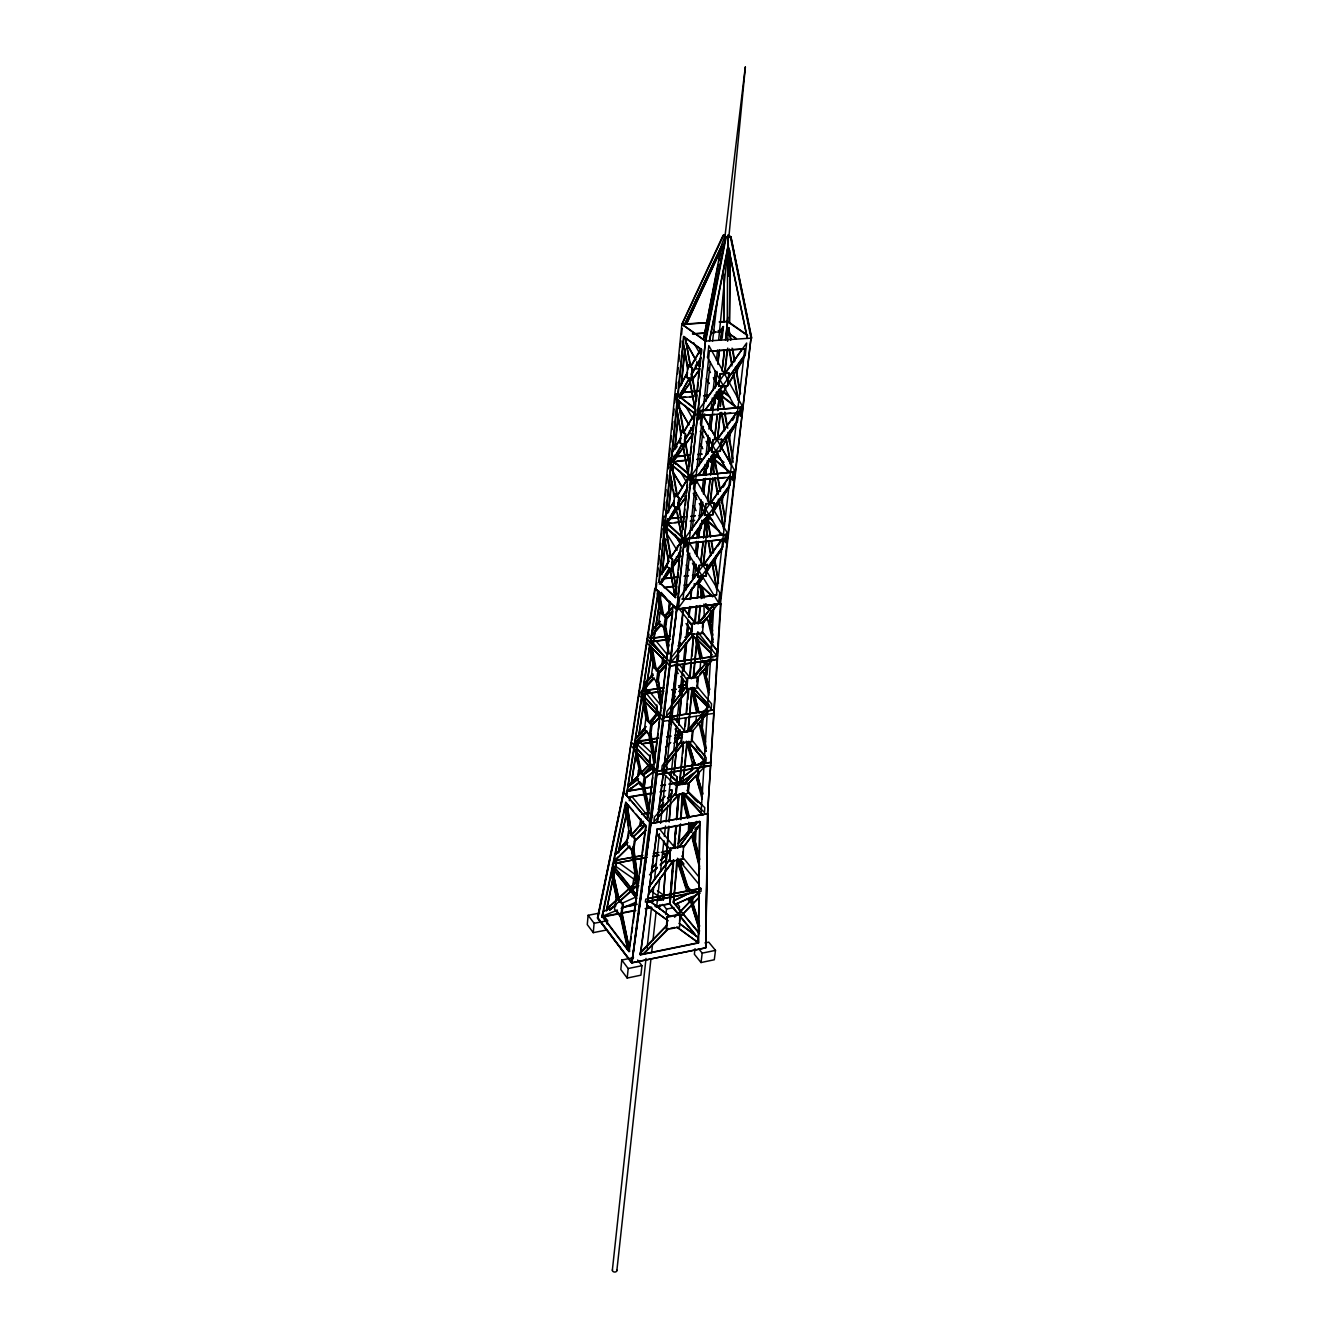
<?xml version="1.0" encoding="UTF-8"?>
<svg xmlns="http://www.w3.org/2000/svg" width="1339" height="1339" viewBox="0 0 1339 1339"><rect width="100%" height="100%" fill="white"/><g stroke="black" fill="none" stroke-linecap="round" stroke-linejoin="round"><path stroke-width="1.5" d="M723.914 274.261L723.73 321.879L723.646 288.454M727.663 247.43L727.261 321.477L747.647 335.62M727.747 317.226L725.654 340.039M727.981 276.135L728.148 247.38M728.215 276.353L728.383 247.564M729.906 250.527L729.454 323L730.358 256.586M667.123 924.914L640.31 952.464L640.444 954.874L698.523 942.941L698.155 937.484L679.141 923.19M680.229 916.512L698.657 897.883L698.724 892.427L677.551 914.637M683.894 846.365L699.577 825.41L699.628 821.426L697.719 821.761L679.141 846.583M698.305 942.723L699.845 821.627L657.432 829.159L640.243 954.64L698.305 942.723L676.747 927.04M698.523 942.941L699.628 821.426M647.574 819.719L673.015 606.182L676.228 609.312L721.018 603.604L707.561 813.794L705.703 947.845L631.841 962.858L597.763 917.566M705.837 947.543L707.745 813.426L705.703 947.845L631.975 962.724L650.804 823.518L676.68 609.278L631.857 962.574L597.462 917.935L623.505 791.918L654.821 588.507L677.032 608.977L705.469 340.976L676.798 609.262M688.296 833.059L688.782 822.33M694.707 840.423L695.142 831.552M692.715 900.36L692.899 896.544L690.673 897.465L699.694 926.136M693.301 904.963L693.451 902.051M711.444 649.097L711.779 643.841L716.968 650.269M694.807 622.652L683.626 608.525L657.298 822.38L683.292 608.224L694.807 622.652L699.527 622.032L713.905 604.324L700.983 814.698M716.633 655.524L716.75 650.068L702.004 631.556M683.476 845.645L683.124 859.169L669.969 861.613L670.287 848.056M679.559 921.399L680.112 914.119L667.14 916.696L666.219 929.149L668.646 928.663L643.657 953.937M679.911 913.901L679.576 927.006L666.638 929.617L667.14 916.696M663.541 895.021L663.391 899.791L665.265 870.317M665.583 866.182L668.646 826.899M669.132 820.69L671.224 793.809M668.914 826.146L663.19 899.523L657.248 900.678M669.232 822.062L670.672 803.751M670.99 799.684L671.743 789.926L669.868 790.244L671.944 790.194L671.659 793.826L667.625 798.513M660.311 865.111L666.521 859.554L666.722 854.366L660.847 859.688M696.849 639.456L697.552 635.908L711.612 649.633M682.706 858.734L683.275 851.303M662.989 854.55L669.015 853.445L669.015 850.583L662.972 851.688M669.015 853.445L669.015 850.583M678.153 913.483L669.667 903.641L673.099 860.458M674.237 846.064L675.877 825.494M676.379 819.317L678.337 794.646M676.078 825.745L674.27 848.374L676.145 825.795M676.563 819.585L678.538 794.897M692.464 774.293L680.379 783.231L680.764 778.813L691.761 770.109L692.33 762.912L686.422 741.137M691.309 678.823L700.13 668.563L700.732 660.93M697.803 623.673L704.247 615.806L703.912 604.04M680.764 778.813L692.397 769.975L693.066 761.506L695.343 763.146M700.682 669.801L700.13 668.563M704.799 617.078L704.247 615.806M706.624 607.655L706.741 606.249L710.607 609.898M676.647 819.635L678.622 794.964M670.588 899.691L672.914 870.919M673.232 866.802L673.735 860.642M674.906 846.248L675.559 838.03M675.894 833.929L676.563 825.711M677.216 817.476L678.22 805.157M678.555 801.04L679.04 794.881M686.07 732.082L696.062 720.399L696.364 716.549M696.581 721.637L696.062 720.399M709.252 689.903L705.402 673.885L705.854 668.144M712.683 610.132L710.239 613.095L709.603 620.978L713.034 635.171M702.356 793.876L697.652 776.587L698.238 769.373M706.791 664.713L705.954 675.074L707.042 674.889L707.879 664.512M698.724 771.046L698.188 777.691L699.293 771.699M698.473 932.028L673.333 902.536L673.467 900.862L700.28 887.841M677.768 848.273L678.17 843.386L690.07 829.326L691.242 832.339M687.225 817.761L682.003 796.554L682.304 792.906L689.083 817.711M687.125 892.042L676.831 859.772L673.735 902.436L699.326 933.668M678.17 843.386L680.095 824.958M680.58 818.849L682.003 796.554M677.35 863.287L673.333 902.536M679.057 842.532L680.58 823.853M680.932 819.702L682.622 798.948M706.373 748.216L701.218 725.872L701.854 718.156M701.218 725.872L702.406 726.943L703.26 716.482M706.038 713.905L702.506 718.022L702.624 716.599M681.015 783.114L681.384 778.679M599.571 913.064L588.106 915.29L587.269 924.613L593.261 932.647L606.667 929.986M676.798 665.031L677.333 661.617M676.898 779.968L677.166 776.905L677.065 781.859L670.169 775.381M593.261 932.647L594.114 923.291L588.106 915.29M658.102 812.455L675.626 793.358L676.63 786.194L662.236 772.636L666.956 771.867L680.112 784.286L668.094 772.904M676.747 784.855L676.145 795.366L688.146 793.307L689.1 783.164L676.747 784.855L676.145 795.366M671.81 704.716L686.02 687.275L687.074 679.676L674.622 664.579L678.773 663.993L690.171 677.835L694.506 676.848L708.682 659.441L713.202 659.156L697.351 677.885L696.983 681.819M679.124 647.155L690.924 632.627L691.995 624.794L679.074 608.76M687.208 678.27L686.773 689.518L697.385 687.961L698.389 677.249L687.208 678.27L698.389 677.249M691.125 634.385L692.129 623.355L703.477 622.434L702.439 633.447L691.125 634.385L694.205 633.966L671.073 662.253L671.609 657.148L690.924 632.627M686.773 689.518L687.761 678.789M691.694 634.887L692.129 623.355M665.701 760.535L681.049 741.187L681.785 733.186L670.755 719.562M681.785 733.186L682.237 732.082L693.066 730.776L692.045 741.588L681.568 743.262L681.049 741.187M681.568 743.262L682.237 732.082M673.852 775.13L678.053 730.843M678.639 724.767L682.974 678.923M683.744 670.906L686.405 642.837M686.974 636.812L688.079 625.129M688.865 616.844L689.853 606.5M690.639 598.215L691.426 589.947M674.17 774.093L678.254 731.077M678.84 725.002L679.409 718.909M679.794 714.859L683.158 679.559M683.995 670.705L686.622 642.971M687.192 637.046L688.296 625.33M689.066 617.279L690.07 606.701M690.807 598.968L691.845 588.072M705.519 762.527L688.43 741.404L705.854 762.862L706.189 757.69L691.51 739.58L692.263 731.596L707.963 712.566L703.829 713.185L689.786 730.91L685.166 731.63L673.969 717.737L669.851 718.374L682.103 733.521M702.389 627.489L702.908 621.932M692.045 741.588L691.51 739.58M692.732 730.441L692.598 731.931L692.765 730.475L689.786 730.91M696.949 686.087L697.837 676.731M673.484 800.053L678.94 794.094L684.112 793.224L704.498 812.455L704.766 807.601L687.61 791.366L688.313 783.884L694.941 776.67M688.782 782.83L688.146 793.307M607.203 924.379L607.555 920.646L603.906 915.876M679.794 731.261L679.794 734.893L679.961 729.621M686.271 683.359L686.74 678.488M683.459 741.471L679.526 782.562L680.815 784.001L679.944 782.478L680.915 772.201M684.346 732.132L685.501 717.721M686.087 713.905L688.213 689.351M689.501 678.254L693.317 635.958L696.079 638.686M694.422 624.292L696.196 605.697M697.217 597.646L698.372 582.95M681.317 768.101L682.304 757.824M682.689 753.706L683.476 745.505M685.35 725.972L686.12 717.871M686.522 713.821L687.493 703.695M687.878 699.644L688.849 689.501M690.121 676.178L691.46 662.152M692.045 656.143L693.518 636.192M695.276 622.384L696.866 605.847M697.652 597.579L698.255 591.369M698.64 587.235L699.042 583.101L702.506 598.165M727.763 248.167L718.675 339.755M728.784 237.756L745.388 66.967M682.739 784.537L686.79 742.777M687.878 731.429L692.129 687.543L709.151 704.967M697.468 632.443L693.117 677.35L700.782 668.446M700.079 605.395L698.305 623.756L704.9 615.689M700.866 597.244L701.469 591.118L702.372 594.75M683.225 783.851L683.626 779.733M684.011 775.632L687.007 744.769M688.497 729.32L691.811 690.857L707.494 706.959M693.719 675.425L696.648 645.331M697.954 631.757L696.782 639.389L711.076 653.399M698.958 621.413L700.364 606.918M701.167 598.633L701.971 590.348M706.875 322.615L681.852 324.172L705.686 341.294L726.223 236.919C718.34 235.061 730.04 235.112 723.077 235.279L681.852 324.172L655.491 588.541L677.032 608.977L721.018 603.604M656.16 588.708L656.779 582.498M657.399 576.306L658.219 568.054M658.637 563.92L659.457 555.652M660.077 549.459L660.696 543.266M661.315 537.056L662.136 528.805M662.755 522.612L663.374 516.402M663.993 510.209L664.83 501.958M665.45 495.748L666.069 489.555M666.688 483.362L667.508 475.094M668.128 468.901L668.747 462.708M669.366 456.515L670.186 448.247M670.806 442.054L671.425 435.844M672.044 429.652L672.864 421.4M673.484 415.19L674.103 408.998M674.722 402.805L675.559 394.536M676.178 388.343L676.798 382.151M677.618 373.882L678.237 367.689M678.856 361.497L679.476 355.287M680.296 347.035L680.915 340.842M681.534 334.633L682.154 328.44M683.158 542.412L682.003 542.529L663.123 525.323L663.592 520.637L666.956 522.511L676.379 507.012L675.459 507.096M689.786 479.647L669.333 463.294L669.818 458.44L670.973 458.323M696.665 414.772L675.743 399.173L676.245 394.151L695.527 408.78M660.462 574.916L668.429 561.543L663.575 533.625L664.328 526.143M670.153 467.964L670.554 464.097M658.888 581.862L675.659 597.512L658.888 581.862L683.543 336.541L701.787 349.613L701.351 353.73M659.324 581.812L677.601 400.043M678.053 395.808L684.011 336.507M633.514 957.636L621.781 960.046L620.827 969.536L627.204 978.056L640.912 975.177L641.933 965.687L637.632 960.046M666.019 525.993L666.219 529.759M672.061 466.056L671.893 470.106L672.295 466.24M678.304 404.177L678.706 400.194M665.868 529.926L666.236 526.194M688.715 424.245L678.337 406.37L678.94 400.378M661.985 574.699L665.55 539.45M668.278 512.502L671.425 481.387M674.772 448.214L678.12 415.04M681.266 383.942L684.832 348.692M662.387 573.059L665.801 539.316M668.512 512.619L671.626 481.622M674.32 455.126L672.663 471.546L682.438 487.865M678.287 415.826L674.873 449.536L677.166 446.356M679.107 407.893L679.727 401.717M680.112 397.716L680.63 392.695L698.858 391.289M681.384 385.264L684.915 350.282M667.073 566.899L668.68 555.601L672.781 559.434L671.609 570.699L667.525 566.849M673.333 505.74L674.973 494.074L679.174 497.74L677.952 509.389L673.333 505.74L677.952 509.389M679.794 442.539L681.484 430.505L685.769 434.003L684.514 446.038L679.794 442.539L684.514 446.038M686.472 377.213L688.213 364.76L692.598 368.074L691.309 380.527L686.472 377.213L691.309 380.527M658.319 713.854L650.084 722.876L651.306 725.889L658.42 718.775M667.994 562.246L668.68 555.601M673.785 505.69L674.12 502.51M674.655 497.254L674.973 494.074M680.262 442.489L680.764 437.585L672.379 452.013M681.149 433.786L681.484 430.505M686.94 377.163L687.459 372.091L679.342 387.423M687.861 368.158L688.213 364.76M627.204 978.056L628.175 968.532L621.781 960.046M671.157 570.749L672.329 559.484L668.228 555.668M677.501 509.439L678.706 497.79L674.521 494.124M684.045 446.071L685.3 434.037L681.015 430.539M690.824 380.561L692.112 368.125L687.744 364.794M671.09 658.537L671.308 662.47M677.216 548.823L677.534 545.76M689.585 430.405L689.25 433.652L693.167 433.317L672.981 461.972L692.631 434.572M696.364 365.58L696.012 368.945L699.996 368.643L692.045 379.791M675.207 597.579L701.301 349.646L683.543 336.541M675.827 595.788L676.814 586.532M677.199 582.699L678.237 572.807M678.538 570.247L679.609 560.053M679.911 556.991L680.932 547.199M681.317 543.768L682.187 535.633M687.108 488.668L678.689 503.23L682.823 529.524L684.949 509.088M685.401 505.088L686.254 496.836M686.689 492.869L687.526 484.668M693.368 425.852L685.267 439.694L689.468 466.407L690.338 458.256M690.723 454.339L691.627 446.004M691.995 442.255L692.916 433.769M693.351 429.702L695.092 412.914L683.576 432.748L677.902 400.277M700.481 359.07L692.062 373.999L696.347 401.148L697 394.955M697.385 391.206L698.305 382.603M698.74 378.468L699.678 369.363M700.046 366.099L700.933 357.429M682.003 542.529L682.505 537.776L663.592 520.637M688.614 479.764L689.133 474.86L669.818 458.44M695.477 414.872L696.012 409.784L676.245 394.151M682.689 542.462L683.191 537.709M689.317 479.697L689.669 476.416M683.225 543.283L683.61 539.768M689.87 480.517L690.137 476.383M686.505 543.333L687.041 538.579L725.855 534.596L725.303 539.316L686.522 543.333L689.418 542.998L719.779 592.675L718.591 602.818L686.823 551.149L687.677 543.199M693.217 480.55L693.753 475.63L733.153 472.131L732.584 477.019L693.234 480.55L725.186 477.404M700.146 415.642L700.699 410.571L740.701 407.592L740.116 412.63L700.163 415.642L701.351 415.542M686.874 543.634L687.041 538.579M693.585 480.852L693.753 475.63M700.515 415.927L700.699 410.571M694.405 480.433L693.518 488.651L720.717 534.579L723.746 534.244M707.595 357.212L708.833 345.562L741.739 405.114L740.434 416.295L737.689 411.358M744.802 348.726L716.415 595.202L683.024 599.403L709.419 351.153L745.053 348.91L709.436 351.169M612.358 1270.175L646.001 958.423M647.105 948.029L651.373 908.545M652.043 902.302L653.616 887.757M654.52 879.455L659.441 833.728M660.562 823.334L665.717 775.532M666.169 771.381L673.115 706.942M673.567 702.791L677.601 665.383M678.053 661.232L678.722 654.989M679.626 646.687L680.078 642.519M680.53 638.368L681.2 632.125M681.869 625.899L682.539 619.656M685.685 590.566L689.719 553.158M692.179 530.294L696.213 492.886M699.125 465.872L703.393 426.388M704.297 418.069L704.732 413.902M706.088 401.432L710.34 361.948M712.582 341.177L717.168 301.693M616.844 1270.711L650.938 959.009M651.624 952.765L652.528 944.464M652.98 940.296L655.943 913.282M656.629 907.055L659.809 877.966M660.495 871.722L663.893 840.557M664.345 836.406L665.483 826.012M665.952 821.861L667.759 805.224M668.211 801.073L673.216 755.363M673.668 751.196L676.396 726.274M676.848 722.106L679.358 699.259M679.81 695.092L683.225 663.926M683.677 659.776L685.484 643.155M685.953 638.988L687.995 620.292M688.447 616.141L689.351 607.822M690.271 599.504L691.409 589.127M692.531 578.733L694.355 562.112M695.259 553.794L696.631 541.324M697.083 537.173L697.987 528.855M699.125 518.461L701.167 499.765M702.088 491.446L703.444 478.977M703.896 474.826L705.034 464.432M706.172 454.055L708.214 435.342M708.9 429.116L710.49 414.571M710.942 410.404L712.315 397.934M713.218 389.632L715.26 370.936M716.398 360.542L717.537 350.149M695.209 568.657L695.677 564.506M696.581 556.187L698.171 541.659M698.64 537.508L699.544 529.206M701.603 510.51L702.506 502.209M703.427 493.907L705.017 479.362M705.469 475.211L706.155 468.985M708.666 446.138L709.586 437.836M710.49 429.534L712.08 414.99M712.549 410.839L713.235 404.612M715.729 381.782L716.867 371.388M717.788 363.087L719.16 350.634M695.945 564.171L694.757 575.084L692.531 575.352L694.456 578.314M696.832 556.036L698.456 541.441M698.858 537.642L700.381 523.8M701.167 516.636L702.757 502.175M703.611 494.325L705.368 478.308M705.703 475.362L707.327 460.482M709.787 438.204L708.08 453.72L706.038 454.122M710.691 429.986L714.541 394.921M715.277 388.159L717.018 372.359M717.905 364.392L719.478 349.948M720.566 340.19L721.436 332.105L719.076 332.256L723.445 326.632L722.19 338.031L720.817 339.955L723.211 326.465M697.334 532.805L701.05 527.7L701.653 522.126M704.013 471.696L707.779 466.457L708.415 460.716M709.955 409.901L714.758 403.223L715.629 395.306L717.788 398.905L718.792 389.699M659.407 908.662L659.809 904.98M696.447 534.529L701.268 527.901L701.887 522.327M703.126 473.437L708.013 466.658L708.867 458.992L710.758 462.256L711.545 455.143M710.005 410.353L714.993 403.407L716.198 392.377M717.436 391.674L717.068 394.988L717.202 391.507M697.719 576.707L698.975 565.426L707.327 564.439L706.289 575.921L697.719 576.707L706.289 575.921M704.414 519.465L703.963 523.616L704.197 519.281M704.515 515.297L705.804 503.631L714.29 502.761L713.218 514.594L704.515 515.297L713.218 514.594M710.758 462.256L711.126 456.733M711.545 451.829L712.884 439.778L721.738 439.209L720.382 451.243L711.545 451.829L720.382 451.243M717.537 398.721L718.558 389.532M718.809 386.201L720.198 373.732L728.935 373.096L727.78 385.716L718.809 386.201L727.78 385.716M697.954 576.925L698.975 565.426M704.749 515.498L705.804 503.631M711.779 452.03L712.884 439.778M719.06 386.385L720.198 373.732M700.682 562.916L702.975 542.278M703.444 538.144L705.502 519.582M707.561 501.02L710.088 478.324M710.54 474.19L712.599 455.628M714.44 439.125L717.185 414.37M717.654 410.236L719.947 389.616M722.006 371.037L724.299 350.416M725.437 340.089L727.73 321.327L719.394 321.845M699.393 577.327L698.724 583.335L702.841 577.728L699.176 583.285L694.506 583.787M700.916 562.497L703.226 541.692M703.695 537.542L706.021 517.708M707.862 500.117L710.172 479.329M710.624 475.178L713.352 451.879M715.026 435.677L717.101 416.965M717.788 410.722L720.432 388.159L720.248 395.658L721.436 396.177M722.642 367.07L724.499 350.433M700.197 575.703L699.694 580.222L700.816 580.808M706.774 520.62C716.281 509.021 699.008 536.721 707.293 515.967M718.055 452.984L712.164 462.558L714.172 454.323M707.427 537.006L706.021 528.955L707.628 518.578L710.808 536.822M713.938 473.889L712.85 467.696L714.507 457.001L720.516 491.346M736.299 407.525L721.303 396.076L720.315 406.671L721.068 392.294M727.613 341.311L728.483 327.637L730.86 338.549M706.674 527.047L707.31 521.49L705.787 523.867M713.52 465.738L714.172 459.997L712.616 462.524M728.098 335.202L728.952 327.603M703.126 564.255L708.431 516.804M710.021 502.51L712.8 477.872M713.218 473.956L715.043 457.62M720.064 412.747L717.369 440.079M721.654 398.47L722.34 392.327M724.432 373.866L727.161 349.429M703.578 564.171L706.122 541.324M707.762 526.779L708.448 520.553M710.54 501.857L713.101 478.994M714.725 464.449L715.193 460.298M717.52 439.527L720.549 412.512M722.173 397.968L722.642 393.817M724.968 373.045L727.747 348.107M665.901 914.621L666.521 909.081L662.738 904.411M706.055 575.703L707.327 564.439M712.984 514.394L714.29 502.761M720.131 451.042L721.738 439.209M727.529 385.532L728.935 373.096M711.427 552.204L711.076 555.25L708.616 541.157M718.357 491.262L717.989 494.409L715.126 478.04M715.277 559.033L714.524 565.61L716.047 556.254M721.688 503.263L722.29 498.041M729.27 437.167L729.521 435.024M736.751 372.108L737.387 366.518M722.173 502.861L723.06 495.179M729.169 442.004L730.542 430.087M736.868 375.071L737.822 366.853M679.091 910.219L679.526 906.536L676.982 903.423M702.506 718.022L702.674 716.599M723.077 543.048L723.562 538.914M712.716 508.452L729.872 484.785L730.324 480.902M737.806 416.663L738.308 412.245M723.796 539.132L722.876 547.015L678.488 607.923L679.593 597.696L722.089 539.316M688.33 538.194L691.644 538.06L730.106 484.986L731.061 476.835M738.559 412.445L737.571 420.864L698.422 475.178L695.075 475.278M725.119 537.424L725.487 534.278M732.584 477.019L732.784 471.847M740.116 412.63L740.333 407.307M719.813 603.521L751.012 337.964L720.482 603.688L707.561 813.794L650.804 823.518L707.561 813.777M653.717 641.532L653.917 637.849M724.851 237.304L745.287 67.017M647.791 817.945L648.812 809.476L643.641 785.591L645.314 778.126L653.516 771.984M649.064 807.484L650.018 799.517M650.503 795.55L652.679 777.641M654.62 761.573L655.357 755.564M655.842 751.564L658.018 733.554M658.503 729.554L659.474 721.537M660.395 714.005L660.88 710.005M666.119 666.705L661.115 707.996L656.026 680.513L657.466 682.036L651.256 676.798L652.696 666.253L658.939 671.475L657.466 682.036M668.78 644.729L666.621 659.022L650.235 642.268M669.282 640.661L672.848 611.27L666.186 618.769L664.914 615.823L673.467 606.149L676.262 608.124L673.015 606.182M631.975 962.724L651.005 823.736L676.814 609.396L720.934 603.989L714.256 604.592L699.527 622.032M649.13 762.661L650.068 754.978M649.566 761.924L650.369 755.33M662.42 658.671L662.303 664.345L663.173 657.365M669.416 601.244L668.646 612.341L669.952 601.814M650.218 756.602L649.649 764.067L627.891 786.278L638.034 775.917M656.846 704.9C655.625 716.332 657.951 713.988 649.884 722.223M656.378 714.574L657.298 706.959L645.381 692.196L649.733 691.962L645.381 692.196M665.148 615.907L669.149 611.304L670.103 603.538L662.939 594.516M656.227 670.906L662.788 663.357L663.726 655.842L651.591 641.096L656.01 640.879M695.058 948.631L694.372 954.255L701.033 962.54L714.29 959.762L715.495 950.372L708.749 942.154L704.967 942.924M701.033 962.54L702.205 953.134L698.858 949M648.411 637.264L648.846 634.017M651.959 725.805L650.888 733.688L649.382 735.195L644.377 729.671L645.816 719.01L651.507 724.432L651.306 725.889L659.056 717.453M631.205 937.216L628.878 951.544L645.699 826.13L625.664 802.396L633.481 811.116M631.757 933.099L632.594 926.939M633.146 922.822L636.795 895.607L612.927 865.68M636.996 894.067L637.916 887.255M633.632 846.951L638.418 883.522L639.239 877.363M639.791 873.262L642 856.86M642.536 852.759L646.118 826.079L636.092 814.196M629.715 951.41L621.966 912.462M632.41 958.49L634.351 944.162M634.904 940.062L637.13 923.692M637.682 919.592L638.502 913.449M639.054 909.365L643.758 874.551M644.31 870.467L646.536 854.081M647.088 849.997L650.687 823.385L623.505 791.918L646.67 818.648M637.13 780.369L638.485 770.394L644.846 776.838C646.888 791.968 638.603 786.997 637.95 778.98L628.326 786.227M658.554 623.07L660.043 612.224L661.165 612.124L666.404 617.296L664.897 628.175L658.554 623.07L664.897 628.175M638.452 775.298L639.138 770.31M646.486 718.943L646.285 720.332L642.402 698.339M652.076 655.641L653.616 667.525L653.8 666.136M661.165 612.124L660.964 613.547L657.148 593.06M649.382 735.195L650.854 724.516L645.816 719.01M648.846 890.15L649.348 886.401L670.086 858.684M659.374 828.808L657.215 828.941L656.646 833.059L671.124 850.6M640.444 954.874L657.215 828.941M656.361 682.17L657.834 671.592L652.696 666.253M663.776 628.276L665.282 617.396L660.043 612.224M642.82 786.93L644.21 776.921L638.485 770.394M662.102 701.05L658.319 680.63L659.407 672.848L665.952 665.784M672.228 612.659L666.872 618.718L665.751 626.736L668.261 640.209M634.552 745.12L637.481 744.651L634.351 744.869L634.719 741.689L658.37 737.923M640.594 818.715L640.209 826.263M640.979 819.234L640.025 826.012L644.159 825.276L637.565 832.942M632.56 886.937L633.732 878.585M633.113 887.74L634.535 876.242M648.059 637.665L648.528 634.385M598.366 915.809L623.924 791.868L631.355 742.157M631.857 740.417L655.273 588.474M654.821 588.507L658.068 591.654L626.485 795.433L634.083 749.137M634.251 747.999L641.548 698.222M660.127 714.256L642.519 694.79L649.683 645.749M650.67 642.218L658.52 591.62L662.604 613.547L665.583 615.756L674.136 606.082M631.054 784.537L635.757 754.443M636.694 748.417L637.816 741.137L636.544 750.844M638.787 734.944L643.624 703.963M644.578 697.753L652.11 649.482M652.746 645.398L654.871 631.807M655.491 627.773L660.847 593.478M630.786 787.817L630.117 790.562M631.74 781.675L635.908 754.962M638.988 735.178L643.825 704.197M644.795 698.004L646.787 685.133L642.168 690.338L652.126 679.777M647.574 680.128L651.407 655.524M653.332 643.205L655.256 630.903L660.73 624.593M656.077 625.681L659.407 604.24M660.027 600.341L661.232 592.558M621.714 916.663L620.459 916.83L614.467 909.081L616.492 897.03L617.748 896.879M633.832 851.403L632.56 851.554L626.384 844.022L628.493 831.536L629.765 831.385M628.125 838.649L628.778 834.749M620.459 916.83L622.518 904.746L616.492 897.03M617.329 896.929L623.355 904.628L621.296 916.713L620.175 915.257L627.706 949.384M632.56 851.554L634.703 839.034L628.493 831.536M703.477 339.688L721.704 244.552L724.901 236.099M703.879 337.662L718.189 264.871M718.976 260.82L721.754 246.677M705.235 341.194L725.738 236.953M709.335 340.859L728.081 245.773L728.048 236.685L728.332 245.807L709.586 340.909M598.182 915.541L623.505 791.918M628.878 951.544L602.031 916.294L625.664 802.396M629.297 951.477L602.433 916.244L611.839 870.919M618.518 898.452L612.208 869.212L626.083 802.346M616.626 897.297L611.555 874.283L612.258 870.869M628.56 825.945L625.296 806.111L629.112 832.808L629.347 831.435L635.556 838.934L633.414 851.453L629.196 846.315L613.798 861.479L614.936 858.031M646.938 857.496L614.434 863.454L614.802 860.492L642.938 855.353M612.492 880.058L606.567 910.805L606.935 909.064L637.314 881.497L615.823 866.417L616.342 862.818M613.346 876.007L615.89 863.806M618.417 851.604L628.175 804.856M606.383 910.537L612.676 880.359M613.513 876.309L617.48 857.328M618.467 852.541L628.443 804.772M629.28 800.739L630.066 796.973L651.909 793.291M618.668 852.809L619.371 849.428L627.439 840.055M721.286 246.543L683.978 325.728L722.156 244.652M722.29 246.962L686.371 324.189L722.056 246.677M680.346 385.632L687.409 373.012M690.824 366.903L701.017 348.676L690.355 366.936L685.183 337.378L690.824 366.903L689.87 366.97M700.933 357.446L691.594 374.033L696.33 401.148M689.652 378.301L694.807 407.809L689.167 378.334L679.258 395.926L689.652 378.301L688.698 378.368M680.697 438.439L672.379 452.013M683.108 432.782L693.502 415.642M681.969 443.812L672.781 460.298L682.907 443.728L687.643 470.826M726.274 387.256L719.21 399.189L725.671 389.03M729.387 382.017L744.819 355.956M728.701 383.908L733.99 374.987M743.178 359.488L736.517 370.736L740.534 393.649M664.629 516.887L674.27 500.937M674.103 501.924L666.086 514.494M676.563 496.434L686.706 480.35M687.861 487.413L678.22 503.28L682.806 529.524M732.55 420.446L734.626 417.048M721.085 448.063L737.019 422.12M721.42 448.197L725.37 441.77M736.534 423.626L729.035 435.811L732.985 458.356M661.516 573.226L668.897 561.493L663.977 535.818M670.22 558.028L682.204 540.337M669.165 568.355L660.412 582.867L670.069 568.255M676.379 590.599L672.312 564.707L679.911 552.722M723.194 487.229L725.219 484.032M713.486 511.147L728.567 487.547M712.783 512.921L719.411 502.527L723.328 524.888M728.885 487.714L721.821 498.778L725.286 518.595M717.587 546.412L720.867 541.425M706.691 571.351L722.273 547.869M706.004 573.008L721.721 549.341M695.309 366.133L697.351 362.752M723.445 326.632L719.093 332.256M689.769 382.971L679.208 397.783L693.167 396.679M679.442 397.968L690.154 382.937M692.481 379.69L699.443 369.932M719.964 379.74L703.879 402.721M702.038 410.236L705.201 409.985L723.478 385.548M727.278 379.188L745.053 354.4M696.648 467.83L712.683 445.552L701.418 425.752M737.438 411.173L716.901 439.694L702.255 414.086M737.504 411.592L692.782 473.705L691.627 484.618L694.656 480.4M698.188 474.977L716.147 451.143M721.018 443.309L737.337 420.68M676.346 510.561L666.437 524.319L666.722 521.39L669.617 526.11M678.756 507.23L685.953 497.238M695.979 483.346L698.355 480.048M728.985 476.935L710.239 503.882M730.023 476.031L686.07 536.721L684.949 547.283L687.928 543.165M666.069 567.234L662.671 572.423L666.169 567.585M691.409 537.86L708.582 514.159M669.785 570.799L660.663 583.904L679.576 557.811M672.094 567.619L679.024 558.062M683.308 592.056L699.259 571.201M721.754 539.249L703.326 565.61M681.819 599.069L684.848 598.7L702.172 575.954M705.787 569.945L722.642 546.814M669.651 859.772L649.348 886.401M679.476 846.633L697.719 821.761M673.735 859.939L648.528 894.117L673.768 860.391L669.55 861.178L670.504 848.273L683.693 845.863L683.576 847.286L699.577 825.41M689.451 730.592L702.222 714.49M681.367 741.505L662.186 765.707L661.667 770.728L684.246 742.459L681.25 742.927M663.608 767.598L683.928 742.124M697.385 725.152L706.339 713.854M677.701 653.566L693.87 633.665M712.9 610.233L702.757 623.438L718.139 603.772M709.017 659.742L694.506 676.848M670.705 710.54L688.932 688.229M699.946 674.705L710.273 662.018M686.02 687.275L666.973 711.377L666.454 716.348L689.267 688.547M705.519 604.04L706.473 607.956L708.833 610.199L712.716 605.446M708.833 610.199L713.386 605.345M702.674 622.986L706.322 618.551L708.649 620.76L713.168 639.59M713.319 610.048L710.239 613.095M702.69 622.92L706.322 618.551L702.021 623.037L705.67 618.651L707.98 620.878L713.218 642.603M693.953 584.122L698.607 583.285M645.699 726.441L636.929 737.521L646.001 726.809M649.582 721.855L656.06 714.206M672.362 694.974L674.956 691.912M672.68 695.326L675.274 692.263M679.007 691.326L682.907 686.723L679.325 691.677M645.833 731.194L636.293 742.291L658.57 738.157M651.172 724.901L653.834 721.754M671.525 700.866L675.425 696.28M696.799 821.359L691.51 827.619L695.878 822.849M678.588 843.285L690.489 829.226M695.242 829.259L697.837 826.23M695.226 829.678L697.569 826.933M700.498 715.193L708.682 706.256L703.661 712.13M686.706 731.964L696.698 720.282M704.632 663.341L702.306 661.031L704.632 663.341L707.176 660.395M709.703 657.432L712.248 654.486M627.07 840.005L619.371 849.428M631.004 835.419L642.452 822.113M645.733 818.296L647.959 816.204L631.975 796.655L629.866 796.722L651.725 793.023M659.541 802.262L664.713 796.253M631.472 835.369L643.574 821.309M659.675 802.597L664.864 796.554M649.934 818.581L652.193 815.953M658.37 808.773L663.608 802.697M667.542 798.128L671.659 793.826M639.138 831.603L644.427 825.46M650.135 818.832L652.813 815.702M658.202 809.459L663.592 803.199M708.398 663.475L706.021 666.236L710.155 662.102M653.666 628.46L659.893 621.263M664.998 615.371L669.149 611.304M654.486 628.209L659.809 622.066M667.592 616.693L671.693 611.94M691.778 588.792L696.414 583.436L690.07 591.47M655.574 631.255L661.048 624.928M667.91 617.028L672.011 612.291M636.209 741.672L642.871 733.99M699.795 674.069L702.188 671.308L704.465 673.584L709.084 692.832M643.992 684.246L652.997 673.902M657.064 669.232L662.788 663.357M684.798 637.364L687.258 636.31M644.427 684.463L652.294 675.425M677.969 645.917L680.597 642.904M657.533 673.584L664.278 665.834M652.595 629.765L659.859 621.547M652.98 630.033L659.273 622.903M655.256 630.903L651.725 634.887L661.165 624.443M649.683 637.9L661.834 624.376M635.674 738.659L645.231 728.198M636.31 738.576L644.511 729.604M650.084 722.876L654.855 718.29M653.465 767.632L633.749 744.869L647.122 731.094L634.268 744.919M679.777 783.951L685.066 783.081L700.816 765.891M658.654 816.137L666.655 807.484M675.626 793.358L654.369 817.208L653.867 821.912L679.258 794.429L684.112 793.224M649.8 637.816L652.444 634.954M644.126 684.396L652.545 675.291L651.256 676.798M665.834 660.93L657.482 669.952L665.115 662.353M644.879 684.212L653.214 675.224M643.339 689.418L653.817 678.203M666.37 664.696L659.407 672.848M641.431 691.995L654.486 678.137M674.588 917.232L698.724 892.427M666.454 926.036L640.712 952.933M665.55 747.162L669.55 743.061M640.946 772.954L648.193 765.54M666.42 746.944L670.755 742.509M642.938 774.243L652.578 764.402L643.239 774.612M677.517 738.961L679.743 737.354L673.952 743.262M640.042 954.406L643.456 953.703L668.362 928.513M679.861 917.315L698.657 897.883M627.455 842.566L615.22 854.684L627.84 842.549M633.565 836.524L645.632 824.941M633.832 836.624L642.687 827.87M635.322 840.306L646.001 830.163L634.485 841.495M614.216 861.429L629.815 846.081M606.751 908.796L637.113 881.229M652.043 867.672L656.445 863.672M651.44 868.66L656.093 864.442M660.73 860.241L666.906 854.617M609.714 909.884L635.305 887.021L632.929 887.472M651.323 872.71L657.332 867.337M660.328 864.659L666.521 859.554M609.898 910.152L615.907 904.796M618.903 902.118L636.929 886.016M649.448 874.819L657.215 867.89M698.054 765.121L704.984 759.648M698.841 764.887L703.444 761.238M680.379 783.231L693.351 773.222M652.193 768.235L643.239 774.996L651.357 769.272M628.209 786.713L638.586 778.88M627.606 790.897L639.389 782.16L643.473 786.847M627.455 791.366L640.042 782.06L642.502 784.905L643.373 788.939M673.885 900.745L686.338 894.703M597.462 917.935L631.439 962.641M615.806 905.951L603.404 911.541L602.031 916.294M621.899 903.34L635.69 897.13L613.078 868.693M674.923 904.478L700.146 893.23M675.325 904.377L689.485 898.067L699.577 931.057M602.433 916.244L617.463 910.085M621.129 908.562L635.891 902.285M694.305 840.524L695.544 840.223L696.129 828.138L695.292 828.356M687.878 833.159L689.133 832.858M683.225 793.943L702.523 814.999M679.626 782.646L669.232 784.286M628.175 968.532L641.933 965.687M702.205 953.134L715.495 950.372M699.109 787.868L696.514 775.867M697.652 776.587L703.059 793.994M670.672 928.262L674.722 927.442M710.373 765.841L656.729 774.678L710.691 765.623M694.707 763.28L688.146 741.572L694.707 763.28L693.066 761.506M710.591 762.46L657.148 771.231L710.909 762.242M667.558 917.148L680.53 914.57M594.114 923.291L607.555 920.646M666.521 909.081L673.952 907.624M647.289 901.498L698.774 891.523M623.388 906.938L637.264 904.243M649.13 901.95L653.097 901.18M657.064 900.411L663.006 899.256M621.597 907.591L635.456 904.896M649.331 902.218L653.281 901.448M601.864 916.763L618.267 913.566M622.384 912.763L634.686 910.369M646.988 907.976L651.089 907.173M655.206 906.369L669.667 903.641M601.814 917.182L635.824 910.537M645.13 908.629L651.842 907.424M655.39 906.637L669.851 903.909L673.333 860.743L669.567 903.574M647.607 898.536L698.807 888.661M697.418 723.311L700.297 725.52M634.92 886.502L638.887 885.749M698.874 712.699L693.251 691.209L691.259 689.167L693.887 691.091L699.025 712.867M678.505 859.521L681.3 859.002M646.72 857.245L614.434 863.454M652.746 856.14L658.755 855.035M662.772 854.299L668.814 853.194M652.963 856.391L658.972 855.286M670.923 848.708L684.112 846.298M654.955 853.161L658.972 852.424M641.096 855.989L614.802 860.492M653.147 853.78L657.164 853.043M661.181 852.324L669.215 850.851M701.536 671.425L704.465 673.584M705.402 673.885L709.837 689.518M657.633 829.377L700.046 821.845M645.448 813.058L648.545 812.522M641.682 814.296L648.946 813.041M700.28 659.006L695.159 637.749L697.837 639.624L702.473 658.888M695.159 637.749L697.837 639.624M677.065 785.19L689.1 783.164M661.7 791.349L665.684 790.663M669.667 789.993L671.944 790.194M659.893 791.935L663.893 791.265M710.273 620.861L712.716 631.02M626.401 791.182L651.641 786.947M660.797 785.407L665.332 784.654M669.031 784.018L679.325 782.294M626.602 791.433L651.842 787.198M660.981 785.658L665.533 784.905M706.473 607.956L706.189 603.922M699.209 584.457L701.937 586.281L704.297 596.089M685.752 742.208L691.711 741.27M682.572 732.416L693.066 730.776M666.588 736.634L670.705 735.998M682.371 734.174L674.806 735.345L682.589 734.408M666.789 736.885L670.906 736.232M641.13 743.011L636.494 743.731L641.13 743.011L652.595 753.857M679.442 736.986L674.789 737.722L679.743 737.354M641.448 743.764L655.909 741.488M674.505 738.559L682.07 737.371M642.117 743.932L655.876 741.756M681.969 737.655L677.367 738.107M660.361 704.783L649.432 691.594M678.84 687.309L682.907 686.723M679.158 687.66L683.225 687.074M640.059 694.389L638.686 694.59L639.105 695.56M641.783 694.138L663.659 690.941M671.86 689.736L675.944 689.15M686.338 687.627L682.438 688.464M641.984 694.372L663.876 691.175M672.061 689.97L676.162 689.384M682.304 688.48L686.556 687.861M690.455 688.012L693.836 687.878L690.79 688.33M642.302 690.757L664.077 687.61M682.622 685.183L686.74 684.313M642.502 691.008L664.295 687.844M678.538 685.769L686.94 684.547M627.288 949.451L628.125 949.334L621.062 917.332M670.37 662.353L717.62 655.993L670.605 662.571M716.398 655.323L698.506 633.046L702.439 633.447M649.415 641.85L669.199 639.205M647.658 642.352L646.519 642.486L669.818 665.868M652.143 641.749L670.521 639.289M649.967 638.385L669.634 635.757M687.292 633.397L690.957 633.163L687.51 633.615M650.168 638.619L669.835 635.992M665.081 626.819L668.68 646.084M692.698 623.857L703.477 622.434M657.031 771.097L631.556 742.392M656.612 774.545L630.853 745.421M645.314 778.126L653.8 771.364L633.648 749.154M636.812 898.536L612.375 868.375M639.607 771.532L634.351 747.279M643.875 774.913L640.728 772.118L635.891 749.84M677.032 609.596L683.844 608.726M716.716 594.7L713.938 595.269M714.256 604.592L718.491 604.073M611.555 874.283L616.81 900.026M665.751 587.302L674.086 586.164M684.246 585.043L688.346 584.54M664.194 587.721L674.253 586.499M684.313 585.26L688.33 584.775M650.737 745.505L650.687 741.438M612.208 869.212L619.756 902.185M663.625 578.599L678.053 576.858M684.229 576.121L688.346 575.619M661.784 579.034L678.287 577.076M684.38 576.322L688.464 575.837M697.167 575.017L692.548 575.352M659.29 584.072L660.663 583.904M644.377 729.671L648.628 733.554L654.001 763.966M663.123 720.951L638.887 694.824M671.408 564.807L672.312 564.707M715.26 559.669L714.373 559.786L718.507 583.402M712.917 563.2L712.03 563.301L716.549 589.177M699.209 565.644L707.561 564.656M663.558 717.403L639.205 691.209M626.384 844.022L627.238 843.921M676.379 556.907L680.764 556.17M667.977 561.593L668.897 561.493M650.737 722.792L647.875 720.466L644.327 700.431M634.703 839.034L635.975 838.884M680.982 551.015L671.86 564.757L676.948 593.913M687.376 538.881L725.855 534.596M682.455 541.759L664.479 525.876M691.46 542.764L725.303 539.316M681.367 535.583L675.927 507.063L666.956 522.511M682.505 537.776L683.66 537.659M658.202 692.296L661.868 708.381M658.319 680.63L661.751 702.774M684.597 517.155L667.86 518.929L666.638 533.357M690.79 516.486L694.924 516.051M701.301 515.364L699.058 515.599L702.272 515.482M667.307 519.214L670.119 518.695M666.772 523.348L670.755 522.913M674.756 522.495L682.739 521.624M690.723 520.771L694.707 520.352M666.253 523.75L684.078 521.825M690.137 521.172L694.171 520.737M669.249 518.444L677.233 517.59M681.233 517.172L685.233 516.754M691.225 516.101L695.209 515.682M658.152 669.885L655.223 667.609L651.206 645.934M657.834 671.592L658.939 671.475M677.752 503.313L678.689 503.23M722.273 498.727L721.353 498.828L725.202 520.821M706.055 503.849L714.524 502.962M718.959 502.577L719.863 502.493M665.634 638.603L665.567 634.569M666.169 662.654L650.185 645.766M670.253 662.236L647.055 639.021M682.706 496.267L686.572 495.882L666.203 524.118L666.504 521.189L669.4 525.909M729.32 477.002L732.215 476.717M689.133 474.86L690.321 474.742M715.662 450.741L727.931 472.098L731.01 471.797M694.104 475.931L733.153 472.131M712.85 467.696L714.407 473.956M687.978 472.751L682.438 443.761M677.065 461.051L687.192 460.114M697.318 459.16L701.368 458.792M672.747 461.771L690.589 460.114M696.732 459.528L700.833 459.16M713.637 459.126C713.754 461.235 719.11 454.657 713.704 454.373M665.282 617.396L666.404 617.296M677.567 456.214L689.736 455.093M697.837 454.339L701.887 453.971M673.584 457.118L684.262 455.913M697.97 454.641L701.887 454.289M684.329 439.778L685.267 439.694M728.583 435.861L729.504 435.778M656.512 589.662L659.19 591.57L663.29 613.496M658.068 591.654L659.19 591.57M694.372 424.128L684.798 439.744L689.451 466.407M702.54 415.441L715.009 414.404M718.976 414.069L730.86 413.082M736.801 412.579L739.747 412.345M740.082 407.123L735.396 407.508L707.343 357.028M701.067 410.855L740.701 407.592M676.647 407.943L680.982 435.426M721.269 390.653L723.646 392.444M681.534 397.298L685.652 396.963M689.752 396.645L693.87 396.327M704.147 395.507L708.264 395.189M703.544 395.859L707.712 395.541M717.788 398.905L715.645 395.105L716.834 394.821M715.645 395.105L717.068 394.988M684.112 392.126L698.506 391.021M733.521 375.02L734.458 374.953M691.108 374.083L692.062 373.999M736.048 370.769L736.969 370.702M720.432 373.916L729.186 373.263M683.292 341.93L687.694 369.865M692.464 333.796L704.783 332.993M710.942 332.608L715.043 332.34M692.933 333.947L705.017 333.177M711.042 332.775L715.076 332.524M707.076 322.799L682.07 324.456L723.596 235.262L726.223 236.919M719.328 322.03L727.947 321.611M747.212 338.349L728.081 245.773L747.463 338.399M681.852 324.172L703.829 339.788M699.862 622.334L702.757 623.438M729.337 322.448L745.338 333.645M751.012 338.098L730.374 236.752L727.73 235.095L730.893 236.735L751.731 338.114L704.984 341.144L725.504 236.785L730.893 236.735L751.48 338.064M649.884 890.184L663.391 899.791M736.015 338.265L728.935 333.595L736.45 338.934M742.425 348.893L724.75 374.117M638.954 877.263L618.852 862.651M657.432 890.703L663.742 895.289M668.278 920.814L646.787 905.181L666.906 919.893M677.835 927.76L698.104 942.489M670.036 916.345L649.666 901.03L669.718 916.177M679.392 923.458L698.155 937.484M715.913 382.552L713.302 377.648M723.512 391.775L728.198 395.34M722.457 391.557L729.822 397.147M721.403 395.557L735.429 406.269M705.201 409.985L745.304 354.567L746.643 343.018L699.728 408.546L698.523 419.827L701.301 415.944L700.431 424.045L727.931 472.098M677.417 394.068L679.743 395.892M679.425 401.482L695.577 414.337M678.337 406.37L688.982 424.948M731.328 464.717L719.88 444.899M716.382 455.511L720.951 459.244M715.327 455.277L724.048 462.39M715.829 460.315L729.554 471.562M714.792 460.08L728.868 471.629M672.981 459.361L675.91 464.282M670.504 458.373L688.681 473.788M670.722 463.813L687.861 478.441L677.015 496.384L671.442 464.432M706.088 509.607L690.104 531.165M708.431 516.954L712.532 520.52M706.841 516.017L709.118 517.992M708.934 521.859L719.378 530.98M707.913 521.607L721.688 533.658M723.545 539.148L725.638 542.663L726.859 532.186L696.163 480.266M664.278 520.553L682.053 536.671M716.415 595.202L683.024 599.403M702.992 587.352L711.745 595.52M719.445 602.6L720.934 603.989M698.389 583.536L712.683 596.859M636.494 743.731L650.52 756.97M664.362 764.937L667.274 767.682M671.642 771.783L677.484 777.273M705.636 606.433L709.503 610.082M687.61 791.366L701.636 804.622M713.72 713.369L663.458 721.286M697.117 635.975L711.176 649.716M698.64 640.712L711.36 653.181M704.063 660.73L706.373 663.023M692.564 687.459L696.816 691.828M666.722 661.817L667.91 663.039M693.669 692.23L707.929 706.875M688.313 783.884L705.871 765.456L701.151 766.226L685.066 783.081M698.071 711.093L699.661 712.75M670.103 603.538L661.248 592.457M696.247 746.559L704.783 755.698M697.251 748.166L700.079 751.212M688.731 742.074L696.698 750.61M689.234 743.145L702.356 757.221M643.975 698.422L642.051 696.347L644.628 698.355L648.528 720.382M641.984 698.171L659.96 717.537M671.408 653.449L666.805 654.085L655.692 640.544M675.559 670.303L678.27 673.567M686.974 790.261L698.054 802.613M687.878 791.868L695.795 800.689M684.062 793.759L702.942 814.899M653.616 769.858L654.503 770.846M691.744 823.15L694.054 825.795M693.217 825.996L690.907 823.351L691.928 827.519M668.964 721.453L671.609 724.717M681.283 860.91L683.944 864.04M680.848 860.977L683.459 864.073M692.614 891.841L686.74 886.016L690.522 890.535M688.196 898.804L690.807 901.95M687.376 899.005L690.003 902.168M693.502 687.56L711.21 708.95L711.545 703.829L696.615 685.769M677.417 858.232L699.042 884.409L699.142 877.196L681.718 856.039M656.729 834.08L659.374 837.293M663.341 842.114L667.492 847.185L663.659 842.532M657.282 834.783L659.842 837.879M680.647 676.463L686.589 683.71M659.156 828.607L675.408 848.374M682.036 672.697L684.547 675.777M680.781 916.713L695.259 934.455M669.785 903.925L696.18 936.312M675.124 729.086L679.794 734.893M702.891 632.795L712.716 645.113M612.392 864.425L636.929 895.205M686.003 623.572L692.012 631.138M688.196 626.418L691.727 630.853M688.631 621.229L692.43 626.033M689.853 622.853L692.196 625.832M616.409 910.403L618.919 913.65M665.667 531.784L677.065 550.346M678.605 552.84L680.798 556.388M686.137 565.008L689.334 570.18M674.722 534.378L680.831 544.303M688.045 556.02L690.238 559.585M692.43 563.15L698.489 573.008M674.839 534.73L680.279 543.567M687.175 554.781L690.288 559.836M693.401 564.907L698.272 572.807M672.881 471.73L682.154 487.212M695.242 509.054L693.217 505.69L696.096 510.661M702.088 520.469L703.963 523.616M701.854 520.285L703.728 523.415M680.045 471.194L686.221 481.571M693.234 493.338L696.816 499.531M699.276 503.481L704.163 511.699M690.79 427.844L692.782 431.275M701.937 447.075L699.895 443.544L702.808 448.749M690.556 427.66L692.548 431.074M708.632 458.808L710.524 462.072M679.224 395.072L680.714 397.666M685.25 405.516L693.401 419.659M700.18 431.392L704.013 437.836M706.055 441.368L710.992 449.937M730.19 475.797L732.918 480.517L734.174 469.704L702.64 414.521M685.986 342.248L695.661 359.488M697.586 362.936L699.594 366.501M706.322 378.485L709.185 383.59M685.752 342.081L695.761 359.923M696.765 361.697L699.36 366.334M706.707 379.406L708.716 383.004M693.669 342.717L699.845 353.546M707.628 367.489L710.473 372.577M677.249 859.671L685.97 887.037M691.928 905.683L699.36 928.998M679.241 859.755L689.15 891.205M691.075 897.348L692.112 900.628M692.631 902.268L698.824 921.935M678.84 859.839L688.698 891.205M688.062 744.769L691.326 756.769M695.878 776.001L702.155 799.065M683.643 793.843L689.451 817.443M693.083 832.188L699.745 859.32M690.539 823.669L692.28 830.732M693.15 834.264L699.41 859.772M682.421 796.454L687.811 818.347M689.217 824.054L690.054 827.502M692.648 838.063L699.644 866.467M688.648 823.552L690.824 832.44M691.694 835.938L699.828 869.028M701.268 586.382L704.096 598.148M700.264 586.03L701.067 589.361M697.184 639.724L701.385 657.164M696.631 641.03L698.054 646.955M699.008 650.921L700.916 658.838M703.812 673.701L708.967 695.159M701.87 725.738L705.603 742.007M691.895 689.049L696.866 710.624M701.636 731.395L702.54 735.295M704.381 743.279L706.222 751.313M691.259 689.167L696.665 712.699M699.644 725.654L705.586 751.447M636.979 751.782L641.364 772.034M644.293 785.508L648.963 807.099M636.092 755.363L637.849 763.448M645.13 797.023L645.95 800.839M646.77 804.655L648.846 814.196M641.85 784.989L648.227 814.397M621.815 913.7L629.548 949.535M658.671 597.562L659.407 601.546M660.144 605.529L660.897 609.496M664.094 626.619L664.847 630.702M666.688 640.578L668.964 652.829M663.408 626.685L667.994 651.29M652.227 647.825L655.892 667.542M650.62 647.775L651.357 651.708M657.416 684.38L658.135 688.296M649.867 647.356L653.616 667.525M650.888 733.688L655.34 758.845M732.651 348.759L734.81 361.028M728.483 327.637L730.709 340.34M732.065 348.14L734.458 361.781M735.429 367.254L740.082 393.766M729.437 349.077L731.83 362.718M733.37 371.489L737.672 396.026M729.052 349.529L731.931 365.965M732.902 371.522L737.956 400.344M650.235 733.772L655.374 762.795M644.109 704.264L646.235 716.265M649.281 733.471L649.984 737.454M652.126 749.522L653.934 759.782M724.198 408.161L721.135 393.398L723.763 408.378M724.901 412.178L727.713 428.262M724.483 412.479L727.01 426.873M727.981 432.397L733.203 462.256M721.771 412.379L724.801 429.652M726.692 440.431L730.207 460.516M721.37 412.73L724.55 430.924M725.52 436.397L730.441 464.482M714.055 457.034L716.984 473.788M717.687 477.839L719.813 489.99M714.641 477.872L717.419 493.79M718.374 499.179L723.562 528.855M684.028 346.165L687.744 367.355M695.192 412.747L695.544 414.739M711.494 540.722L713.536 552.404M714.825 559.719L718.223 579.235M707.176 518.628L710.406 537.123M711.109 541.107L713.202 553.074M706.858 531.081L707.561 535.115M712.482 563.25L716.666 587.218M708.113 540.939L710.524 554.647M678.404 400.394L684.045 432.698M677.4 412.245L680.982 432.664M671.927 464.549L677.484 496.351M672.73 486.074L670.186 474.056L674.153 496.953M673.433 490.091L674.136 494.108M677.45 513.138L681.015 533.541M682.07 542.312L681.735 540.387L670.672 557.978L664.998 525.407M665.399 525.055L671.14 557.928M670.421 570.263L674.973 596.391L669.617 568.305M632.058 836.038L626.97 803.4L631.723 836.691M633.129 846.516L638.418 883.522M631.807 848.708L635.255 872.844M635.824 876.861L637.414 890.987L631.422 849.043M616.643 1269.874A2.26 1.607 6.2 0 1 614.685 1272.05A2.26 1.607 6.2 0 1 612.492 1269.757M718.24 330.482A2.963 0.921 6.2 0 1 719.127 331.854A2.963 0.921 6.2 0 1 715.043 331.737A2.963 0.921 6.2 0 1 714.172 330.365M701.067 888.477L701.033 891.356L645.365 902.135L645.766 899.155L701.067 888.477M711.026 611.538L710.155 622.217L711.26 622.032L712.13 611.354L711.026 611.538M713.938 709.888L663.675 717.537L713.938 709.888M717.168 659.374L669.935 666.002L717.168 659.374"/></g></svg>
